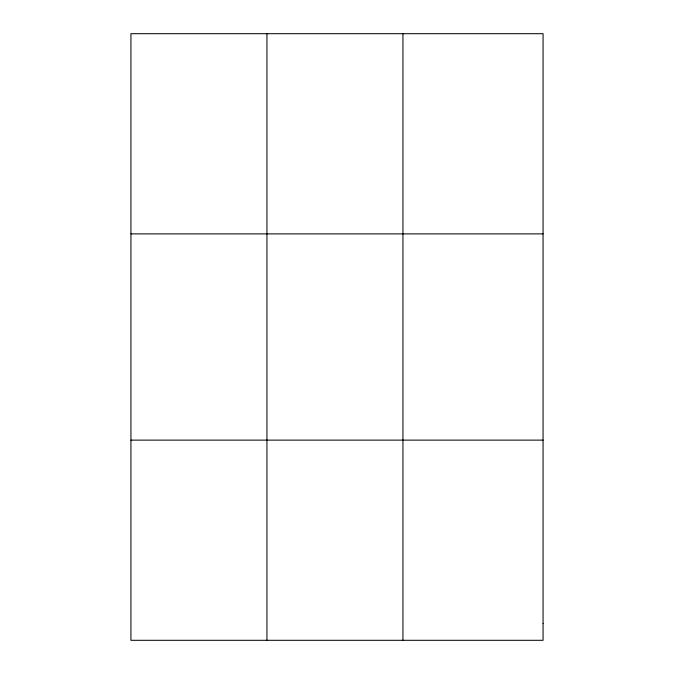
<?xml version="1.0" encoding="UTF-8"?>
<svg xmlns="http://www.w3.org/2000/svg" width="674" height="674" viewBox="0 0 674 674"><rect width="100%" height="100%" fill="white"/><g stroke="black" fill="none" stroke-linecap="round" stroke-linejoin="round"><path stroke-width="1.01" d="M266.938 640.3L266.938 33.7M402.942 640.3L402.942 33.7M130.933 233.878L543.067 233.878M130.933 440.122L543.067 440.122M543.067 623.619L543.067 640.3L130.933 640.3L130.933 33.7L543.067 33.7L543.067 623.619"/></g></svg>
